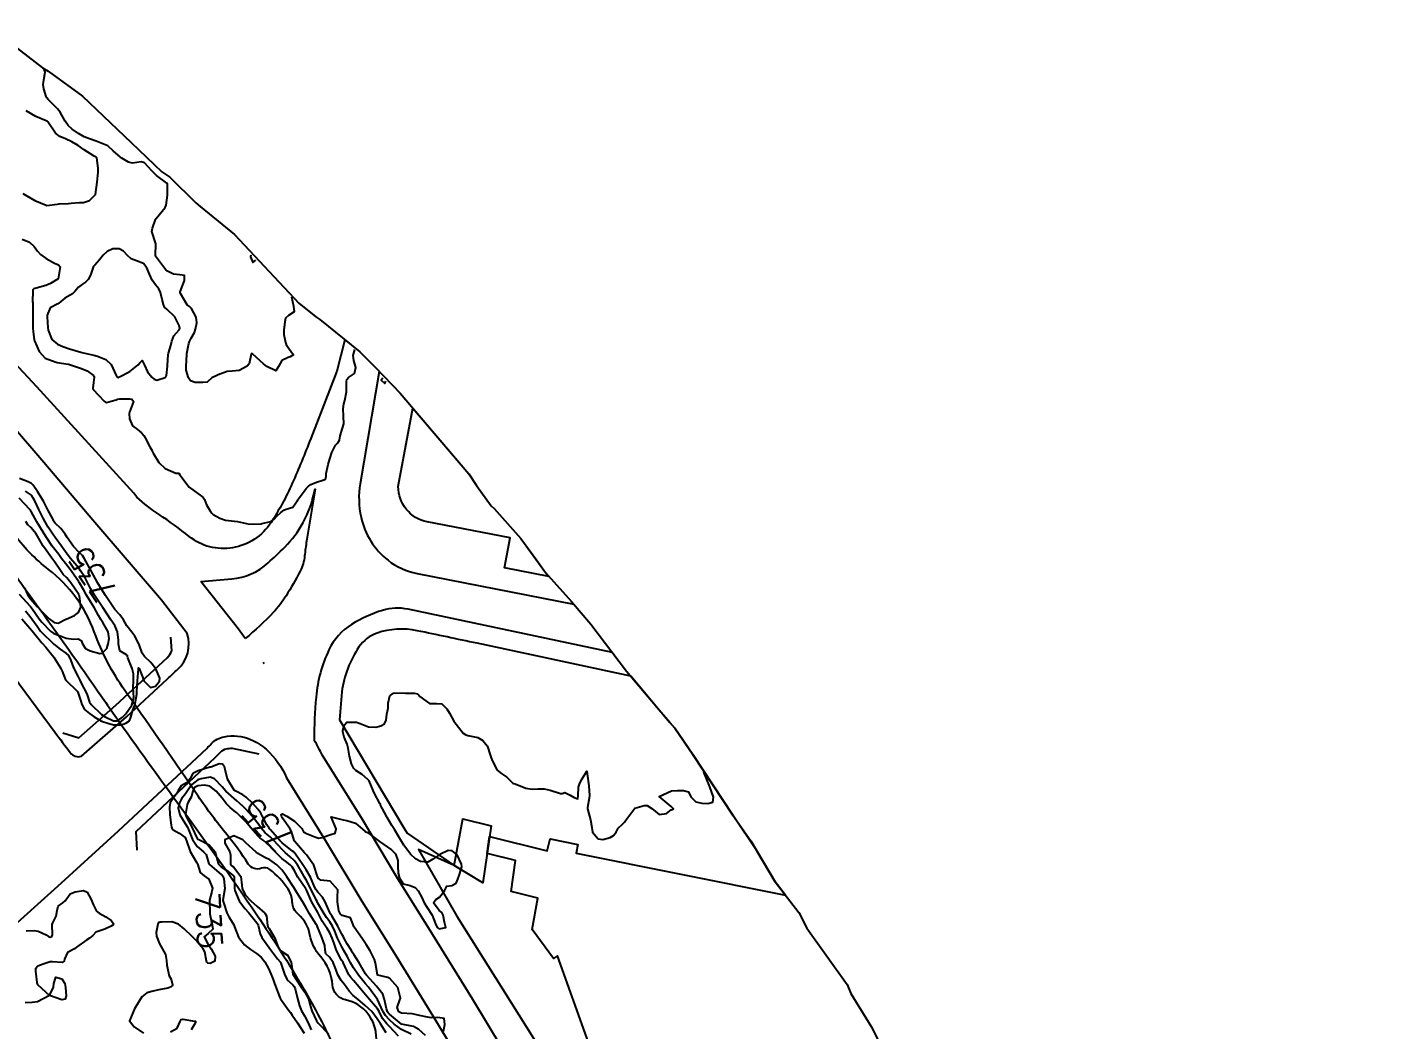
# Model space of a CAD drawing. Header units: metres. Extents: x 307586 to 320046, y 7427249 to 7434250.
# Drawn here: x 316871.3 to 317096.4, y 7432892.4 to 7433057.4 of the extents above; entities that cross this region are included whole.
import ezdxf
from ezdxf.enums import TextEntityAlignment as Align

# ---------------------------------------------------------------- set-up
doc = ezdxf.new("R2010")
doc.units = ezdxf.units.M
doc.header["$MEASUREMENT"] = 0
for name, color, linetype in [('Area', 45, 'Continuous'), ('Cotas', 45, 'Continuous'), ('Curvas de Nivel 1m', 11, 'Continuous'), ('Curvas de Nivel 5m', 15, 'Continuous'), ('Edificações', 30, 'Continuous'), ('Hidrografia', 140, 'Continuous'), ('Pontes_Viadutos_Tubos', 190, 'Continuous'), ('Vias Primárias', 230, 'Continuous')]:
    doc.layers.add(name, color=color, linetype=linetype)
doc.styles.add('Style-STANDARD', font='STANDARD.shx')

msp = doc.modelspace()

# ---------------------------------------------------------------- linework, layer by layer
at = {"layer": 'Area'}
msp.add_polyline3d([(316868.94, 7433054.52, 734.84), (316873.78, 7433050.76, 734.61), (316874.67, 7433050.24, 735.68), (316880.32, 7433046.12, 738.97), (316888.35, 7433038.47, 736.64), (316893.4, 7433033.67, 741.01), (316894.74, 7433032.75, 742.86), (316899.01, 7433028.56, 741.24), (316899.71, 7433027.94, 735.15), (316905.39, 7433023.33, 749.6), (316915.98, 7433012.01, 744.56), (316918.79, 7433009.77, 740.24), (316919.45, 7433009.31, 748.69), (316926, 7433004.01, 734.97), (316928.6, 7433001.41, 735.17), (316932.66, 7432997.19, 742.65), (316943.97, 7432983.92, 737.06), (316945.23, 7432982.02, 739.79), (316947.63, 7432978.65, 739), (316948.12, 7432978.2, 738.96), (316952.56, 7432973.27, 736.79), (316955.1, 7432969.75, 735.48), (316956.62, 7432967.65, 735.13), (316957.99, 7432966.12, 735.15), (316960.89, 7432962.92, 735.34), (316964.08, 7432959.16, 735.32), (316969.94, 7432951.43, 735.62), (316977.06, 7432942.96, 740.46), (316977.88, 7432942.05, 739.17), (316980.88, 7432937.73, 739.61), (316987.47, 7432927.72, 739.48), (316990.39, 7432923.47, 740.81), (316991.48, 7432921.73, 740.66), (316994.44, 7432916.76, 736.7), (316998.3, 7432911.66, 736.54), (316999.64, 7432909.11, 736.49), (317006.26, 7432899.84, 736.65), (317006.87, 7432898.37, 736.61), (317010.26, 7432892.93, 736.69), (317011.41, 7432890.67, 736.88)], dxfattribs=at)
at = {"layer": 'Curvas de Nivel 1m', "flags": 128}
for points, elevation in [([(316870.51, 7433030.08), (316872.5, 7433028.92), (316874.38, 7433028.14), (316874.48, 7433028.12), (316876.17, 7433028.33), (316876.49, 7433028.37), (316878.02, 7433028.46), (316878.49, 7433028.49), (316879.84, 7433028.62), (316880.49, 7433028.63), (316881.5, 7433028.95), (316882.51, 7433029.94), (316882.77, 7433031.94), (316882.91, 7433033.58), (316882.92, 7433033.93), (316882.9, 7433034.27), (316882.7, 7433035.94), (316882.65, 7433036.01), (316882.58, 7433036.06), (316882.29, 7433036.24), (316880.6, 7433037.25), (316879.63, 7433037.97), (316878.61, 7433038.6), (316877.52, 7433039.09), (316876.62, 7433039.46), (316875.9, 7433040.02), (316874.65, 7433041.87), (316874.57, 7433041.95), (316874.36, 7433042.03), (316872.66, 7433042.75), (316871.05, 7433043.7)], 734), ([(316869.94, 7432964.08), (316871.69, 7432962.16), (316871.79, 7432962.05), (316872.09, 7432961.65), (316873.23, 7432960.03), (316873.66, 7432959.49), (316875.05, 7432958.02), (316875.64, 7432957.63), (316876.82, 7432957.18), (316877.63, 7432956.86), (316878.88, 7432956.72), (316879.63, 7432956.75), (316880.12, 7432956.45), (316880.35, 7432955.95), (316880.83, 7432955.16), (316881.61, 7432954.76), (316883.18, 7432954.34), (316883.61, 7432954.4), (316884.34, 7432955.17), (316884.58, 7432955.9), (316884.71, 7432956.82), (316884.57, 7432957.9), (316883.67, 7432959.46), (316883.36, 7432959.91), (316882.99, 7432960.61), (316882.28, 7432961.92), (316881.71, 7432962.81), (316881.01, 7432963.94), (316880.55, 7432964.77), (316879.85, 7432965.96), (316879.81, 7432966.02), (316879.74, 7432966.12), (316878.47, 7432967.97), (316877.78, 7432968.87), (316876.9, 7432969.99), (316876.43, 7432970.63), (316875.81, 7432971.44), (316875.37, 7432972.01), (316874.44, 7432973.42), (316874.04, 7432974.03), (316873.85, 7432974.34), (316872.83, 7432976.04), (316871.88, 7432977.73), (316871.76, 7432977.93), (316871.67, 7432978.05), (316869.91, 7432979.92)], 733), ([(316870.96, 7432961.34), (316871.68, 7432960.46), (316872, 7432960.05), (316872.87, 7432958.82), (316873.43, 7432958.03), (316873.64, 7432957.78), (316875.45, 7432956.01), (316875.62, 7432955.86), (316876.68, 7432955.06), (316877.61, 7432954.4), (316878.03, 7432953.98), (316878.4, 7432953.16), (316878.87, 7432951.97), (316879.56, 7432950.59), (316879.79, 7432950.19), (316879.91, 7432949.95), (316880.25, 7432949.24), (316880.95, 7432947.94), (316881.12, 7432947.54), (316881.51, 7432946.34), (316881.77, 7432945.93), (316883.49, 7432944.3), (316884.06, 7432943.9), (316885.47, 7432943.27), (316886.09, 7432943.26), (316886.95, 7432943.87), (316887.49, 7432944.39), (316888.48, 7432945.85), (316888.78, 7432947.11), (316888.75, 7432947.85), (316888.69, 7432948.69), (316888.72, 7432949.85), (316888.72, 7432951), (316888.52, 7432951.85), (316887.82, 7432953.64), (316887.76, 7432953.86), (316887.74, 7432953.99), (316887.61, 7432954.11), (316886.48, 7432954.75), (316886.3, 7432955.88), (316886.29, 7432956.54), (316886.11, 7432957.88), (316885.66, 7432958.92), (316885, 7432959.9), (316883.69, 7432961.89), (316883.68, 7432961.91), (316883.65, 7432961.96), (316882.33, 7432963.92), (316881.73, 7432964.93), (316881.4, 7432965.59), (316881.23, 7432965.94), (316880.73, 7432966.92), (316880.04, 7432967.96), (316879.77, 7432968.31), (316878.39, 7432969.97), (316877.8, 7432970.72), (316877.28, 7432971.46), (316876.89, 7432971.99), (316875.83, 7432973.43), (316875.44, 7432974.01), (316874.71, 7432975.16), (316874.19, 7432976.03), (316873.87, 7432976.6), (316873.14, 7432978.04), (316872.49, 7432979.46), (316872.19, 7432980.05), (316871.92, 7432980.41), (316870.94, 7432981.08)], 734), ([(316870.8, 7432965.13), (316871.27, 7432964.06), (316871.71, 7432963.4), (316872.93, 7432962.04), (316873.68, 7432961.19), (316874.88, 7432960.02), (316875.66, 7432959.45), (316876.33, 7432959.33), (316877.62, 7432959.98), (316877.67, 7432960.01), (316879.03, 7432960.62), (316879.68, 7432961.1), (316880.05, 7432961.95), (316879.83, 7432963.85), (316879.77, 7432963.96), (316879.76, 7432963.99), (316879.72, 7432964.04), (316878.43, 7432965.97), (316877.75, 7432966.79), (316877.14, 7432967.37), (316876.7, 7432968), (316875.78, 7432969.37), (316875.29, 7432970.02), (316874.11, 7432971.73), (316873.89, 7432972.03), (316873.81, 7432972.14), (316872.69, 7432974.04), (316871.85, 7432975.1), (316871.35, 7432975.55), (316871.01, 7432976.06)], 732), ([(316939.79, 7432892.15), (316940, 7432893.22), (316939.9, 7432894.23), (316938.89, 7432894.38), (316937.79, 7432894.35), (316936.9, 7432894.52), (316935.36, 7432894.81), (316934.9, 7432894.96), (316934.62, 7432895), (316932.9, 7432895.08), (316932.47, 7432895.31), (316932.17, 7432896.06), (316932.6, 7432897.31), (316932.7, 7432897.55), (316932.28, 7432899.32), (316930.97, 7432900.84), (316930.64, 7432901), (316928.97, 7432901.34), (316928.94, 7432901.36), (316928.91, 7432901.43), (316928.6, 7432903.36), (316928.41, 7432903.97), (316927.71, 7432905.37), (316927.04, 7432906.4), (316926.38, 7432907.39), (316925.07, 7432909.28), (316925.03, 7432909.35), (316925.02, 7432909.4), (316924.48, 7432910.8), (316923.09, 7432911.21), (316922.86, 7432911.43), (316922.57, 7432911.97), (316922.33, 7432913.44), (316922.36, 7432914.21), (316922.38, 7432915.44), (316921.16, 7432916.83), (316919.61, 7432917.03), (316919.17, 7432917.36), (316919.1, 7432917.48), (316919.04, 7432917.62), (316918.45, 7432919.49), (316917.21, 7432921.17), (316916.93, 7432921.5), (316915.24, 7432923.44), (316915.19, 7432923.52), (316914.78, 7432925.05), (316914.5, 7432925.54), (316913.29, 7432927.24), (316913.12, 7432927.55), (316913.04, 7432927.81), (316913.3, 7432927.91), (316913.99, 7432927.54), (316915.28, 7432926.71), (316916.45, 7432925.51), (316916.74, 7432924.99), (316917.25, 7432924.67), (316918.59, 7432924.15), (316919.25, 7432923.93), (316919.83, 7432924.05), (316921.25, 7432924.52), (316921.96, 7432924.74), (316922.1, 7432925.44), (316921.29, 7432927.45), (316923.29, 7432926.93), (316923.89, 7432926.82), (316925.28, 7432926.41), (316926.48, 7432925.39), (316926.92, 7432925.04), (316927.26, 7432924.86), (316929.24, 7432923.36), (316931.22, 7432922), (316931.92, 7432921.32), (316932.29, 7432920.23), (316932.3, 7432919.32), (316932.34, 7432918.16), (316932.54, 7432917.32), (316933.16, 7432916.43), (316934.3, 7432916.15), (316935.15, 7432915.82), (316935.65, 7432915.27), (316936.24, 7432914.16), (316936.62, 7432913.27), (316937.11, 7432912.53), (316937.93, 7432911.25), (316938.48, 7432909.84), (316938.75, 7432909.24), (316939.07, 7432908.99), (316940.2, 7432909.22), (316939.96, 7432910.1), (316939.72, 7432911.23), (316939.52, 7432911.66), (316939.1, 7432912.04), (316938.15, 7432913.25), (316938.53, 7432913.85), (316939.13, 7432914.2), (316939.97, 7432915.23), (316940.37, 7432916), (316941.16, 7432916.14), (316941.86, 7432916.5), (316942.17, 7432917.2), (316942.46, 7432917.92), (316942.8, 7432919.19), (316942.78, 7432919.62), (316942.04, 7432921.2), (316941.22, 7432921.83), (316940.55, 7432921.9), (316939.21, 7432921.24), (316938.02, 7432920.44), (316937.2, 7432919.99), (316936.02, 7432920.1), (316935.21, 7432920.51), (316934.36, 7432921.3), (316933.24, 7432922.79), (316932.91, 7432923.31), (316932.45, 7432924.12), (316931.71, 7432925.33), (316931.27, 7432926.02), (316930.51, 7432927.34), (316930.09, 7432928.13), (316929.45, 7432929.36), (316929.41, 7432929.45), (316929.32, 7432929.64), (316928.36, 7432931.37), (316927.67, 7432933.07), (316927.53, 7432933.38), (316927.36, 7432933.59), (316926.4, 7432934.42), (316925.38, 7432935.06), (316925.03, 7432935.41), (316924.64, 7432936.17), (316924.32, 7432937.42), (316924.11, 7432938.74), (316923.93, 7432939.42), (316923.44, 7432940.58), (316923.2, 7432941.43), (316923.21, 7432941.68), (316923.47, 7432942.58), (316923.87, 7432943.03), (316925.48, 7432943.01), (316926.05, 7432942.82), (316927.47, 7432942.24), (316928.66, 7432942.18), (316929.47, 7432942.41), (316930.07, 7432942.75), (316930.33, 7432943.35), (316930.49, 7432944.35), (316930.66, 7432945.34), (316930.71, 7432946.14), (316930.97, 7432947.34), (316931.54, 7432947.82), (316932.99, 7432947.86), (316933.54, 7432947.81), (316935.04, 7432947.8), (316935.54, 7432947.67), (316935.73, 7432947.48), (316935.88, 7432947.28), (316937.52, 7432946.1), (316938.67, 7432946.1), (316939.51, 7432946.03), (316940.37, 7432945.23), (316940.81, 7432944.53), (316941.48, 7432943.21), (316943.05, 7432941.19), (316943.45, 7432940.95), (316943.78, 7432940.85), (316945.45, 7432940.5), (316946.29, 7432940), (316946.98, 7432939.15), (316947.12, 7432938.84), (316947.42, 7432937.83), (316947.66, 7432937.14), (316947.81, 7432936.74), (316948.66, 7432935.13), (316949.38, 7432934.52), (316950.21, 7432933.95), (316951.1, 7432933.09), (316951.23, 7432932.96), (316951.36, 7432932.93), (316951.58, 7432932.87), (316953.35, 7432932.16), (316954.4, 7432932.01), (316955.35, 7432932.04), (316956.36, 7432932.04), (316957.35, 7432931.85), (316959.09, 7432931.26), (316959.35, 7432931.26), (316959.78, 7432931.43), (316960.66, 7432930.98), (316961.34, 7432930.6), (316961.91, 7432930.39), (316961.97, 7432930.96), (316962.02, 7432932.3), (316962.23, 7432932.96), (316962.62, 7432933.71), (316963.38, 7432934.95), (316963.69, 7432932.95), (316963.74, 7432932.57), (316963.82, 7432930.95), (316963.78, 7432930.5), (316963.53, 7432928.95), (316963.53, 7432928.73), (316964, 7432926.94), (316964.19, 7432926.03), (316964.35, 7432924.94), (316965.25, 7432923.82), (316966.04, 7432923.71), (316967.25, 7432924.06), (316967.81, 7432924.34), (316968.22, 7432924.89), (316968.59, 7432925.57), (316969.28, 7432926.25), (316969.6, 7432926.57), (316969.83, 7432926.87), (316971.31, 7432928.85), (316972.84, 7432929.32), (316973.32, 7432929.3), (316974.1, 7432928.82), (316975.3, 7432927.81), (316976.52, 7432928), (316977.31, 7432928.58), (316977.44, 7432928.65), (316977.68, 7432928.78), (316977.32, 7432929.12), (316975.34, 7432930.81), (316977.35, 7432931.7), (316978.33, 7432931.8), (316979.35, 7432931.76), (316980.13, 7432931.53), (316980.53, 7432930.74), (316981.33, 7432929.91), (316982.34, 7432929.7), (316983.33, 7432929.61), (316984.16, 7432929.87), (316984.26, 7432930.7), (316983.68, 7432932.39), (316982.66, 7432934.81)], 736), ([(316934.47, 7432891.67), (316932.87, 7432892.41), (316931.67, 7432893.32), (316930.89, 7432894), (316930.25, 7432894.7), (316929.88, 7432895.35), (316928.95, 7432897.34), (316928.94, 7432897.36), (316927.42, 7432899.38), (316926.96, 7432899.93), (316925.78, 7432901.39), (316924.99, 7432902.56), (316924.5, 7432903.41), (316923.97, 7432904.37), (316923.37, 7432905.42), (316923.03, 7432906.03), (316922.36, 7432907.44), (316921.89, 7432908.62), (316921.53, 7432909.45), (316921.08, 7432910.13), (316920.51, 7432910.88), (316920.15, 7432911.46), (316919.12, 7432913.23), (316918.98, 7432913.48), (316918.83, 7432913.78), (316917.98, 7432915.49), (316917.17, 7432917.05), (316916.91, 7432917.5), (316916.6, 7432918.09), (316915.78, 7432919.51), (316915.2, 7432920.25), (316914.54, 7432920.86), (316913.75, 7432921.54), (316913.22, 7432922.06), (316911.86, 7432923.56), (316911.25, 7432924.14), (316910.45, 7432924.78), (316909.75, 7432925.59), (316909.27, 7432926.28), (316908.25, 7432927.61), (316907.3, 7432928.65), (316906.8, 7432929.12), (316906.28, 7432929.64), (316905.77, 7432930.1), (316905.32, 7432930.44), (316903.97, 7432931.66), (316903.34, 7432932.36), (316902.1, 7432933.68), (316901.37, 7432933.98), (316899.9, 7432933.71), (316899.49, 7432933.59), (316899.36, 7432933.53), (316898.34, 7432932.74), (316897.64, 7432931.74), (316897.54, 7432931.53), (316897.33, 7432931.2), (316896.67, 7432930.4), (316896.3, 7432929.75), (316896.12, 7432928.94), (316896.36, 7432927.75), (316897.27, 7432926.34), (316897.64, 7432925.74), (316897.93, 7432925.06), (316898.45, 7432923.73), (316899.23, 7432922.58), (316900.3, 7432921.7), (316900.72, 7432921.21), (316901.17, 7432919.69), (316901.32, 7432919.56), (316903.18, 7432917.93), (316903.32, 7432917.81), (316903.45, 7432917.67), (316903.6, 7432917.23), (316903.77, 7432915.66), (316903.49, 7432914.03), (316903.45, 7432913.67), (316903.62, 7432913.16), (316904.14, 7432911.65), (316904.42, 7432910.98), (316905.08, 7432909.92), (316905.26, 7432909.64), (316905.38, 7432909.33), (316906.06, 7432907.63), (316907.03, 7432906.37), (316908.01, 7432905.61), (316909.02, 7432904.95), (316909.76, 7432904.34), (316910.4, 7432903.58), (316910.99, 7432902.48), (316911.36, 7432901.57), (316911.63, 7432900.9), (316912.14, 7432899.56), (316912.83, 7432897.66), (316912.88, 7432897.55), (316912.93, 7432897.46), (316914.32, 7432895.53), (316914.58, 7432895.2), (316914.9, 7432894.8), (316915.77, 7432893.51), (316916.86, 7432891.79)], 734), ([(316932.38, 7432891.31), (316930.88, 7432892.91), (316930.48, 7432893.34), (316929.78, 7432894.23), (316929.18, 7432895.36), (316928.91, 7432895.84), (316927.6, 7432897.37), (316926.94, 7432898.15), (316925.91, 7432899.39), (316924.96, 7432900.46), (316924.52, 7432900.96), (316924.23, 7432901.41), (316923.55, 7432902.87), (316923.25, 7432903.43), (316923.16, 7432903.59), (316923.01, 7432903.86), (316922.2, 7432905.44), (316921.75, 7432906.74), (316921.49, 7432907.45), (316921.06, 7432908.33), (316920.64, 7432909.03), (316920.35, 7432909.46), (316919.84, 7432910.23), (316919.19, 7432911.48), (316919.1, 7432911.67), (316918.06, 7432913.49), (316917.22, 7432915.43), (316917.18, 7432915.5), (316917.14, 7432915.57), (316915.82, 7432917.51), (316915.18, 7432918.64), (316914.86, 7432919.19), (316914.53, 7432919.53), (316913.78, 7432920.12), (316913.2, 7432920.6), (316912.19, 7432921.56), (316911.23, 7432922.58), (316910.09, 7432923.59), (316909.6, 7432923.95), (316909.25, 7432924.26), (316908.06, 7432925.61), (316907.28, 7432926.56), (316906.26, 7432927.63), (316905.74, 7432928.08), (316905.3, 7432928.43), (316904.65, 7432929), (316904.03, 7432929.66), (316903.32, 7432930.49), (316902.34, 7432931.68), (316901.34, 7432932.49), (316900.42, 7432932.63), (316899.35, 7432932.53), (316898.81, 7432932.25), (316898.54, 7432931.73), (316898.29, 7432930.76), (316897.71, 7432929.74), (316897.58, 7432929.47), (316897.29, 7432927.83), (316897.28, 7432927.75), (316897.29, 7432927.72), (316898.33, 7432925.73), (316899.24, 7432923.86), (316899.3, 7432923.78), (316899.51, 7432923.72), (316901.23, 7432922.83), (316902.19, 7432921.68), (316902.54, 7432920.34), (316902.76, 7432919.67), (316903.19, 7432919.22), (316904.1, 7432918.58), (316905.17, 7432917.78), (316905.28, 7432917.64), (316905.31, 7432917.5), (316905.4, 7432915.64), (316905.45, 7432915.33), (316906.12, 7432913.63), (316907.1, 7432912.33), (316907.75, 7432911.61), (316909.08, 7432909.97), (316909.23, 7432909.76), (316909.29, 7432909.6), (316909.62, 7432908.15), (316909.89, 7432907.59), (316911.03, 7432905.97), (316911.33, 7432905.57), (316912.48, 7432904.08), (316912.89, 7432903.55), (316913, 7432903.35), (316913.63, 7432901.54), (316914.04, 7432900.61), (316914.96, 7432899.77), (316915.18, 7432899.52), (316915.35, 7432899.12), (316915.75, 7432897.51), (316916.08, 7432896.34), (316916.42, 7432895.5), (316916.89, 7432894.65), (316917.51, 7432893.49), (316917.98, 7432892.37)], 733), ([(316930.33, 7432891.87), (316929.41, 7432893.35), (316929.21, 7432893.67), (316928.89, 7432894.18), (316927.97, 7432895.37), (316926.92, 7432896.38), (316925.71, 7432897.39), (316924.94, 7432898.04), (316924.25, 7432898.72), (316923.78, 7432899.42), (316923.43, 7432899.9), (316922.96, 7432900.5), (316922.38, 7432901.44), (316922.06, 7432902.37), (316921.65, 7432903.44), (316921.01, 7432904.35), (316920.44, 7432904.88), (316920.32, 7432905.46), (316920.25, 7432906.24), (316919.84, 7432907.47), (316919.6, 7432908.01), (316919.07, 7432909.32), (316919.01, 7432909.48), (316918.88, 7432909.68), (316917.72, 7432911.49), (316917.11, 7432912.55), (316916.55, 7432913.51), (316915.65, 7432915), (316915.32, 7432915.52), (316915.15, 7432915.79), (316914.02, 7432917.54), (316913.68, 7432918.04), (316913.18, 7432918.7), (316912.35, 7432919.56), (316911.2, 7432920.33), (316910.35, 7432920.73), (316909.21, 7432921.39), (316908.96, 7432921.6), (316907.24, 7432923.17), (316906.73, 7432923.63), (316905.25, 7432924.32), (316903.79, 7432923.66), (316903.78, 7432923.12), (316904.62, 7432921.65), (316904.71, 7432921.15), (316904.71, 7432919.65), (316904.93, 7432919.39), (316905.19, 7432919.19), (316906.42, 7432917.63), (316906.58, 7432916.2), (316906.63, 7432915.63), (316907.13, 7432914.61), (316908.08, 7432913.61), (316909.11, 7432912.69), (316910.36, 7432911.58), (316910.63, 7432911.12), (316910.84, 7432909.57), (316910.88, 7432909.38), (316911.07, 7432909.04), (316911.94, 7432907.56), (316912.58, 7432906), (316912.82, 7432905.55), (316913.02, 7432905.36), (316914.13, 7432904.65), (316914.7, 7432903.52), (316914.96, 7432901.54), (316914.96, 7432901.52), (316916.33, 7432899.51), (316916.94, 7432898.54), (316917.56, 7432897.49), (316917.81, 7432896.6), (316918.14, 7432895.49), (316918.89, 7432893.84), (316919.03, 7432893.62), (316919.16, 7432893.48), (316920.86, 7432891.69)], 732), ([(316871.05, 7432908.65), (316872.37, 7432908.72), (316873.05, 7432908.63), (316874.35, 7432908.01), (316874.74, 7432907.71), (316875.04, 7432907.62), (316875.3, 7432907.74), (316875.38, 7432908), (316875.35, 7432909.71), (316875.46, 7432910), (316876.01, 7432911.06), (316876.15, 7432911.99), (316876.35, 7432912.74), (316877.11, 7432913.26), (316877.49, 7432913.6), (316877.75, 7432913.97), (316878.34, 7432914.76), (316879.13, 7432915.11), (316880.5, 7432915.3), (316881.13, 7432915.02), (316881.74, 7432913.92), (316882.13, 7432912.89), (316882.67, 7432911.91), (316883.09, 7432911.57), (316884.18, 7432910.99), (316885.08, 7432910.36), (316885.45, 7432909.88), (316885.36, 7432909.59), (316885.07, 7432909.43), (316884.01, 7432908.94), (316883.05, 7432908.62), (316882.54, 7432908.43), (316882.05, 7432907.92), (316881.49, 7432907.47), (316881.04, 7432907.19), (316879.37, 7432905.95), (316879.02, 7432905.71), (316877.88, 7432905.11), (316877.38, 7432903.98), (316877.3, 7432903.67), (316877, 7432903.47), (316875.41, 7432903.58), (316875, 7432903.56), (316873.86, 7432903.15), (316872.98, 7432902.82), (316872.58, 7432902.43), (316872.62, 7432902.03), (316872.81, 7432900.18), (316872.84, 7432900.03), (316872.95, 7432899.85), (316874.92, 7432898), (316875.56, 7432899.38), (316875.65, 7432899.99), (316875.94, 7432901.01), (316876.96, 7432900.76), (316877.45, 7432899.98), (316877.57, 7432899.35), (316877.63, 7432897.97), (316877.47, 7432897.42), (316876.92, 7432897.32), (316874.92, 7432898), (316872.91, 7432896.99), (316872.07, 7432896.88), (316870.91, 7432896.79)], 736)]:
    msp.add_lwpolyline(points, dxfattribs=dict(at, elevation=elevation))
at = {"layer": 'Curvas de Nivel 1m', "elevation": 734, "flags": 128}
msp.add_lwpolyline([(316892.9, 7433014.38), (316892.34, 7433015.06), (316891.83, 7433015.83), (316891.38, 7433016.81), (316890.94, 7433017.83), (316890.37, 7433018.57), (316889.22, 7433019.02), (316888.38, 7433019.33), (316887.73, 7433019.87), (316887.11, 7433020.59), (316886.4, 7433020.98), (316885.34, 7433020.96), (316884.4, 7433020.54), (316883.76, 7433019.92), (316883.17, 7433019.14), (316882.37, 7433018.31), (316882.19, 7433018.12), (316882.12, 7433017.94), (316881.64, 7433016.65), (316881.29, 7433015.95), (316880.84, 7433015.46), (316880.33, 7433015.13), (316879.66, 7433014.64), (316879.08, 7433013.97), (316878.72, 7433013.57), (316878.31, 7433013.36), (316877.45, 7433012.85), (316876.44, 7433012.01), (316876.29, 7433011.93), (316875.03, 7433011.28), (316874.54, 7433010.03), (316874.53, 7433009.77), (316874.62, 7433008.03), (316874.68, 7433007.58), (316875.32, 7433006.02), (316876.22, 7433005.27), (316877.1, 7433004.89), (316878.21, 7433004.52), (316880.08, 7433003.96), (316880.2, 7433003.93), (316880.24, 7433003.92), (316882.2, 7433003.46), (316882.82, 7433003.3), (316884.19, 7433002.73), (316885.04, 7433001.9), (316885.91, 7433000.13), (316886.01, 7432999.89), (316886.15, 7432999.77), (316886.25, 7432999.79), (316886.45, 7432999.89), (316888.16, 7433000.78), (316889.53, 7433001.85), (316889.8, 7433002.22), (316890.18, 7433002.57), (316890.57, 7433001.83), (316891.05, 7433000.72), (316891.79, 7432999.82), (316892.15, 7432999.53), (316892.59, 7432999.36), (316893.97, 7432999.79), (316894.07, 7432999.88), (316894.16, 7433000.14), (316894.33, 7433001.63), (316894.34, 7433001.79), (316894.45, 7433003.54), (316894.5, 7433003.79), (316894.92, 7433005.07), (316895.08, 7433005.78), (316895.38, 7433006.63), (316896.24, 7433007.65), (316896.33, 7433007.77), (316896.35, 7433007.87), (316896.25, 7433008.35), (316895.55, 7433009.78), (316894.29, 7433011), (316893.85, 7433011.36), (316893.66, 7433011.8), (316893.49, 7433012.62), (316893.18, 7433013.81)], close=True, dxfattribs=at)
at = {"layer": 'Curvas de Nivel 5m', "elevation": 735, "flags": 128}
for points in [[(316914.78, 7433013.07), (316915.12, 7433011.54), (316915.21, 7433010.61), (316914.28, 7433010.01), (316913.79, 7433009.56), (316913.67, 7433008.96), (316913.52, 7433007.56), (316913.52, 7433006.84), (316913.78, 7433005.56), (316913.88, 7433005.22), (316914.21, 7433004.75), (316915.1, 7433003.54), (316914.56, 7433003.18), (316914.2, 7433003.09), (316913.2, 7433002.56), (316912.65, 7433001.57), (316912.17, 7433000.91), (316910.72, 7433001.59), (316910.18, 7433002.05), (316908.42, 7433003.62), (316908.2, 7433003.73), (316908.1, 7433003.62), (316907.77, 7433002.04), (316907.49, 7433001.63), (316906.17, 7433000.96), (316904.98, 7433000.85), (316904.16, 7433000.78), (316902.67, 7433000.2), (316902.16, 7432999.96), (316901.97, 7432999.89), (316901.65, 7432999.71), (316900.85, 7432999), (316900.14, 7432998.96), (316898.91, 7432998.97), (316898.15, 7432999.22), (316897.81, 7432999.75), (316897.44, 7433001.02), (316897.43, 7433001.75), (316897.45, 7433002.48), (316897.51, 7433003.75), (316897.87, 7433005.4), (316897.99, 7433005.74), (316898.23, 7433006.24), (316898.77, 7433007.2), (316898.96, 7433007.73), (316899.19, 7433008.8), (316899.06, 7433009.73), (316898.29, 7433011.16), (316897.99, 7433011.45), (316897.61, 7433011.75), (316896.46, 7433013.63), (316896.42, 7433013.77), (316896.43, 7433013.88), (316897.13, 7433015.76), (316897.16, 7433016.57), (316896.35, 7433016.69), (316895.32, 7433016.82), (316894.36, 7433017.27), (316894.08, 7433017.52), (316893.87, 7433017.8), (316892.39, 7433019.79), (316892.37, 7433019.82), (316892.35, 7433019.86), (316892.41, 7433021.82), (316891.79, 7433023.83), (316891.89, 7433024.38), (316892.37, 7433025.82), (316892.4, 7433025.88), (316892.46, 7433025.96), (316893.97, 7433027.8), (316894.13, 7433028.15), (316894.34, 7433029.79), (316894.35, 7433031.61), (316894.24, 7433031.79), (316892.55, 7433033.07), (316891.77, 7433033.83), (316890.58, 7433035.14), (316890.03, 7433035.3), (316888.58, 7433035.1), (316887.94, 7433035.23), (316886.83, 7433035.89), (316886.68, 7433035.98), (316886.58, 7433036.05), (316885.39, 7433037.1), (316884.6, 7433037.83), (316884.56, 7433037.87), (316884.49, 7433037.91), (316882.61, 7433038.71), (316881.5, 7433039.07), (316880.62, 7433039.41), (316879.68, 7433039.97), (316878.64, 7433040.69), (316877.96, 7433041.3), (316877.51, 7433042), (316876.67, 7433043.46), (316876.24, 7433044.01), (316874.7, 7433045.57), (316874.49, 7433045.82), (316874.37, 7433046.04), (316874, 7433047.33), (316873.87, 7433048.04), (316873.95, 7433048.83), (316874.17, 7433050.04), (316874.09, 7433050.37), (316873.92, 7433050.6)], [(316870.42, 7433022.59), (316871.61, 7433022.07), (316872.41, 7433021.34), (316872.95, 7433020.6), (316873.45, 7433020.04), (316874.38, 7433019.36), (316875.74, 7433018.64), (316876.37, 7433018.33), (316876.65, 7433018.01), (316876.34, 7433016.01), (316875.08, 7433015.27), (316874.33, 7433014.93), (316872.74, 7433014.47), (316872.33, 7433014.37), (316872.18, 7433014.2), (316872.16, 7433014.06), (316872.12, 7433012.24), (316872.16, 7433012.06), (316872.18, 7433011.95), (316872.18, 7433010.05), (316872.17, 7433008.12), (316872.17, 7433008.05), (316872.17, 7433007.98), (316872.24, 7433007.31), (316872.38, 7433006.05), (316872.42, 7433005.85), (316873.19, 7433004.04), (316874.19, 7433002.98), (316875.86, 7433002.34), (316876.18, 7433002.28), (316878, 7433001.98), (316878.15, 7433001.96), (316878.17, 7433001.96), (316878.21, 7433001.94), (316880.17, 7433001.26), (316881.09, 7433000.88), (316882.15, 7433000.09), (316882.25, 7432999.93), (316882.26, 7432999.82), (316882.14, 7432998.96), (316882.02, 7432998.04), (316882.05, 7432997.93), (316882.08, 7432997.88), (316882.12, 7432997.83), (316883.94, 7432995.91), (316884.1, 7432995.77), (316884.32, 7432995.68), (316885.08, 7432995.9), (316885.87, 7432996.13), (316886.11, 7432996.2), (316886.49, 7432996.27), (316888.11, 7432996.29), (316888.47, 7432996.22), (316888.73, 7432995.85), (316888.09, 7432994.1), (316888.04, 7432993.86), (316888.07, 7432992.97), (316888.57, 7432991.85), (316889.4, 7432991.2), (316890.04, 7432990.7), (316890.44, 7432990.23), (316890.68, 7432989.83), (316891.45, 7432988.38), (316891.76, 7432987.81), (316891.84, 7432987.65), (316892, 7432987.34), (316892.94, 7432985.8), (316893.97, 7432984.82), (316895.7, 7432984.04), (316895.97, 7432984.01), (316896.21, 7432984.01), (316896.38, 7432983.76), (316897.93, 7432981.74), (316899.92, 7432980.24), (316900.22, 7432980.02), (316900.43, 7432979.71), (316900.78, 7432978.83), (316901.41, 7432977.7), (316901.62, 7432977.43), (316901.88, 7432977.23), (316902.94, 7432976.61), (316903.87, 7432976.29), (316905.37, 7432976.15), (316905.87, 7432976.08), (316907.86, 7432975.62), (316909.75, 7432975.71), (316909.86, 7432975.72), (316911.38, 7432976.07), (316911.88, 7432976.39), (316912.43, 7432977.02), (316913, 7432977.56), (316913.5, 7432977.96), (316913.9, 7432978.13), (316915, 7432978.44), (316915.78, 7432979.53), (316915.82, 7432979.63), (316915.92, 7432979.79), (316917.2, 7432981.51), (316917.56, 7432981.88), (316917.94, 7432982.14), (316918.87, 7432982.57), (316919.95, 7432982.87), (316920.39, 7432983.04), (316920.47, 7432983.47), (316920.5, 7432984), (316920.8, 7432985.47), (316921.06, 7432986.4), (316921.41, 7432987.46), (316922.02, 7432988.63), (316922.42, 7432989.05), (316922.65, 7432989.44), (316922.77, 7432990.18), (316923.19, 7432991.44), (316923.36, 7432992.15), (316923.35, 7432993.44), (316923.29, 7432994.64), (316923.38, 7432995.44), (316923.54, 7432996.01), (316923.83, 7432997.43), (316923.85, 7432999.14), (316923.9, 7432999.43), (316924.16, 7432999.76), (316925.12, 7433000.47), (316925.34, 7433001.42), (316925.05, 7433002.56), (316924.93, 7433003.42), (316925.21, 7433004.42)], [(316908.07, 7433019.94), (316908.02, 7433019.63), (316908.38, 7433018.7), (316908.88, 7433019.12)], [(316929.82, 7432999.7), (316929.53, 7432999.37), (316930.15, 7432998.79), (316930.3, 7432999.2)], [(316870.34, 7432960.07), (316871.65, 7432958.52), (316872.03, 7432958.05), (316873.62, 7432956.1), (316873.69, 7432956.03), (316874.28, 7432955.36), (316875.41, 7432954.01), (316875.6, 7432953.75), (316876.71, 7432951.99), (316876.99, 7432951.41), (316877.55, 7432949.98), (316879.52, 7432948.05), (316879.58, 7432947.96), (316880.06, 7432946.5), (316880.22, 7432945.95), (316880.65, 7432945.1), (316881.49, 7432944.46), (316882.29, 7432943.92), (316883.47, 7432943.2), (316884.52, 7432942.84), (316885.46, 7432942.6), (316886.75, 7432942.58), (316887.47, 7432942.86), (316888.06, 7432943.26), (316888.29, 7432943.85), (316888.66, 7432945.02), (316888.97, 7432945.85), (316889.31, 7432947.63), (316889.3, 7432947.84), (316889.3, 7432948.07), (316889.41, 7432949.84), (316889.55, 7432951.82), (316889.55, 7432951.84), (316889.55, 7432951.87), (316889.57, 7432951.96), (316889.7, 7432951.84), (316890.22, 7432950.49), (316890.46, 7432949.83), (316891.54, 7432948.72), (316892.38, 7432948.96), (316893.04, 7432949.8), (316893.1, 7432950.25), (316892.44, 7432951.8), (316891.59, 7432952.87), (316890.58, 7432953.83), (316890.17, 7432954.4), (316889.66, 7432955.84), (316889.65, 7432955.87), (316889.62, 7432955.92), (316888.97, 7432957.18), (316888.49, 7432957.85), (316887.66, 7432958.88), (316887.07, 7432959.87), (316886.52, 7432960.71), (316885.69, 7432961.58), (316885.44, 7432961.89), (316884.88, 7432962.72), (316884.13, 7432963.91), (316883.73, 7432964.51), (316882.87, 7432965.92), (316881.76, 7432967.93), (316880.7, 7432969.95), (316880.33, 7432970.49), (316879.8, 7432970.99), (316878.88, 7432971.97), (316877.84, 7432973.46), (316877.51, 7432973.99), (316876.78, 7432974.93), (316875.86, 7432975.8), (316875.7, 7432976.01), (316875.49, 7432976.39), (316874.64, 7432978.02), (316873.9, 7432979.42), (316873.55, 7432980.03), (316872.93, 7432981.03), (316872.23, 7432982.05), (316871.94, 7432982.32), (316871.37, 7432982.63), (316869.95, 7432983.17)], [(316936.86, 7432891.42), (316935.73, 7432892.42), (316934.88, 7432892.89), (316932.9, 7432893.3), (316930.9, 7432894.94), (316930.71, 7432895.14), (316930.6, 7432895.33), (316930.41, 7432895.84), (316930.09, 7432897.34), (316929.81, 7432898.22), (316928.95, 7432899.35), (316928.94, 7432899.36), (316928.76, 7432899.56), (316927.13, 7432901.38), (316926.98, 7432901.61), (316925.93, 7432903.39), (316925.02, 7432904.77), (316924.78, 7432905.16), (316924.63, 7432905.41), (316923.91, 7432906.54), (316923.45, 7432907.42), (316923.31, 7432907.68), (316923.06, 7432908.14), (316922.4, 7432909.44), (316921.42, 7432911.12), (316921.21, 7432911.45), (316921.1, 7432911.66), (316920.29, 7432913.46), (316919.89, 7432914.23), (316919.14, 7432914.97), (316918.76, 7432915.48), (316918.45, 7432916.19), (316917.88, 7432917.49), (316917.18, 7432918.69), (316916.65, 7432919.51), (316915.45, 7432921.28), (316915.28, 7432921.52), (316915.21, 7432921.6), (316914.95, 7432921.79), (316913.24, 7432923.14), (316912.83, 7432923.55), (316911.26, 7432925.37), (316911.16, 7432925.47), (316911.08, 7432925.57), (316910.72, 7432926.13), (316909.95, 7432927.59), (316909.73, 7432928.03), (316909.3, 7432928.62), (316908.4, 7432929.61), (316907.32, 7432930.67), (316906.77, 7432931.07), (316905.58, 7432931.65), (316905.34, 7432931.84), (316904.21, 7432933.66), (316903.84, 7432935.21), (316903.75, 7432935.67), (316903.39, 7432936.09), (316902.87, 7432936.19), (316901.65, 7432935.69), (316901.47, 7432935.61), (316901.38, 7432935.62), (316901.31, 7432935.62), (316899.38, 7432935.01), (316898.5, 7432934.6), (316898.05, 7432933.73), (316897.77, 7432933.32), (316897.35, 7432932.99), (316896.57, 7432932.53), (316896.1, 7432931.75), (316895.83, 7432931.25), (316895.32, 7432930.58), (316894.8, 7432929.77), (316894.65, 7432929.11), (316894.72, 7432927.77), (316894.96, 7432926.07), (316895, 7432925.76), (316895.05, 7432925.55), (316895.26, 7432925.31), (316896.27, 7432924.74), (316897.25, 7432924.01), (316897.39, 7432923.74), (316897.49, 7432923.49), (316898.08, 7432921.73), (316899.19, 7432919.85), (316899.25, 7432919.77), (316899.26, 7432919.72), (316899.75, 7432918.28), (316900.4, 7432917.7), (316901.16, 7432917.16), (316901.77, 7432915.68), (316901.67, 7432915.15), (316901.28, 7432913.69), (316901.27, 7432913.54), (316901.31, 7432911.69), (316901.33, 7432911.45), (316901.68, 7432909.68), (316901.79, 7432908.96), (316901.06, 7432908.24), (316900.39, 7432907.7), (316901.03, 7432906.39), (316901.55, 7432905.68), (316902.19, 7432904.5), (316902.14, 7432903.68), (316901.38, 7432903.3), (316901, 7432903.34), (316900.83, 7432903.52), (316900.78, 7432903.69), (316900.51, 7432905.19), (316900.24, 7432905.7), (316899.04, 7432907.05), (316898.42, 7432907.73), (316897.07, 7432909.02), (316896.17, 7432909.75), (316895.08, 7432910.17), (316893.4, 7432910.11), (316893.08, 7432910.07), (316892.85, 7432910.01), (316892.74, 7432909.79), (316892.45, 7432908.4), (316892.54, 7432907.8), (316893.03, 7432906.53), (316893.46, 7432905.78), (316894.01, 7432904.77), (316894.17, 7432903.77), (316894.24, 7432903.02), (316894.51, 7432901.77), (316894.57, 7432901.37), (316894.96, 7432900.72), (316895.19, 7432899.76), (316895.12, 7432899.59), (316894.95, 7432899.47), (316894.42, 7432899.24), (316892.94, 7432898.94), (316892.01, 7432898.73), (316890.94, 7432898.47), (316890.14, 7432897.82), (316889.69, 7432897.06), (316888.9, 7432895.84), (316888.1, 7432893.85), (316888.87, 7432892.85), (316890.37, 7432891.82)], [(316894.86, 7432892.04), (316895.96, 7432892.66), (316896.43, 7432893.74), (316896.57, 7432894.06), (316896.89, 7432894.14), (316898.79, 7432893.81), (316898.88, 7432893.81), (316898.95, 7432893.79), (316898.97, 7432893.72), (316898.96, 7432893.64), (316898.88, 7432893.45), (316898.22, 7432892.37)]]:
    msp.add_lwpolyline(points, dxfattribs=at)
at = {"layer": 'Edificações', "elevation": 735.14}
msp.add_lwpolyline([(316957.17, 7432967.03), (316949.82, 7432968.46), (316950.77, 7432973.36), (316937.13, 7432976.01, -0.362789), (316932.36, 7432981.86), (316934.77, 7432994.71), (316943.97, 7432983.92), (316945.23, 7432982.02), (316947.63, 7432978.65), (316948.12, 7432978.2), (316952.56, 7432973.27), (316956.62, 7432967.65)], format="xyb", close=True, dxfattribs=at)
at = {"layer": 'Edificações', "elevation": 736.63}
msp.add_lwpolyline([(316963.69, 7432890.28), (316958.59, 7432904.56), (316957.94, 7432904.1), (316954.4, 7432908.88), (316955.35, 7432914.07), (316950.96, 7432915.16), (316951.64, 7432920.24), (316946.98, 7432921.39), (316947.39, 7432924.21), (316956.89, 7432921.82), (316957.37, 7432923.82), (316961.9, 7432922.88), (316961.64, 7432921.43), (316996.13, 7432914.53), (316994.44, 7432916.76), (316991.48, 7432921.73), (316987.47, 7432927.72), (316980.88, 7432937.73), (316977.88, 7432942.05), (316977.06, 7432942.96), (316975.65, 7432944.64), (316970.63, 7432950.61), (316945.33, 7432956.01, 0.001229), (316935.47, 7432958.09, 0.133551), (316928.86, 7432957.69, 0.164472), (316925.88, 7432955.42, 0.113781), (316923.04, 7432948.01), (316922.68, 7432943.42), (316933.26, 7432925.61), (316933.84, 7432924.75), (316941.56, 7432919.43), (316942.98, 7432927.1), (316947.65, 7432925.95), (316946.27, 7432916.59), (316941.56, 7432919.43), (316935.66, 7432922.05), (316942.01, 7432911.08), (316975.07, 7432858.49)], format="xyb", dxfattribs=at)
at = {"layer": 'Hidrografia'}
msp.add_lwpolyline([(316864.36, 7432974.23, 0.004521), (316871.75, 7432963.81, -0.004828), (316882.82, 7432948.2, 0.001136), (316885, 7432945.07, 0.005637), (316896.05, 7432929.69, -0.009235), (316909.06, 7432911.3, -0.0168), (316916.69, 7432899.23, -0.025231), (316921.9, 7432889.2, 0.076221)], format="xyb", dxfattribs=at)
at = {"layer": 'Hidrografia', "elevation": 735.42}
msp.add_lwpolyline([(316928.75, 7432890.87, 0.359127), (316923.65, 7432897.3, -0.333721), (316921.52, 7432899.76, 0.166831), (316919.52, 7432904.46, -0.142987), (316917.8, 7432908.02, 0.178786), (316915.9, 7432911.35, -0.212477), (316914.88, 7432913.46, 0.137777), (316914.23, 7432915.5, 0.083849), (316911.17, 7432918.79, 0.264454), (316909.83, 7432918.97, -0.358691), (316907.65, 7432919.67, 0.027788), (316904.16, 7432924.45, -0.021385), (316899.39, 7432930.84, 0.003433), (316887.78, 7432947.6, 0.000132), (316887.33, 7432948.24, -0.066161), (316882.28, 7432957.91, 0.142926), (316874.75, 7432968.18, -0.073738), (316868.92, 7432974.2, -0.025778)], format="xyb", dxfattribs=at)
at = {"layer": 'Pontes_Viadutos_Tubos'}
for points in [[(316877.09, 7432941.25), (316879.72, 7432940.45), (316885.85, 7432945.82), (316894.29, 7432953.63, 0.112652), (316895.06, 7432954.75), (316894.9, 7432957.02)], [(316889.37, 7432921.93), (316889.16, 7432925), (316902.2, 7432937.21, 0.020694), (316903.07, 7432938.1, -0.163637), (316904.03, 7432938.63, -0.043631), (316905.01, 7432938.73), (316909.39, 7432937.83)]]:
    msp.add_lwpolyline(points, format="xyb", dxfattribs=at)
at = {"layer": 'Vias Primárias'}
for points in [[(316889.31, 7432980.09), (316888.81, 7432980.76), (316872.81, 7432998.24), (316863.25, 7433008.48), (316852.99, 7433019.48), (316840, 7433032.96), (316824.72, 7433047.32), (316813.39, 7433057.45)], [(316889.31, 7432980.09), (316888.81, 7432980.76), (316872.81, 7432998.24), (316863.25, 7433008.48), (316852.99, 7433019.48), (316840, 7433032.96), (316824.72, 7433047.32), (316813.39, 7433057.45)], [(316907.16, 7432956.8), (316906.02, 7432958.33), (316899.85, 7432966.2)], [(316907.16, 7432956.8), (316906.02, 7432958.33), (316899.85, 7432966.2)], [(316910.27, 7432952.61), (316910.1, 7432952.84)], [(316910.27, 7432952.61), (316910.1, 7432952.84)]]:
    msp.add_lwpolyline(points, dxfattribs=at)
for points, elevation in [([(316923.57, 7433005.98), (316922.25, 7433000.82), (316917.93, 7432989.72, -0.011162), (316914.89, 7432982.37, -0.04024), (316911.39, 7432975.9, -0.209251), (316905.07, 7432971.75, -0.215179), (316897.93, 7432973.6, 0.023744), (316892.95, 7432977.24, -0.039936), (316889.31, 7432980.09, -24.165553)], 740.07), ([(316923.57, 7433005.98), (316922.25, 7433000.82), (316917.93, 7432989.72, -0.011162), (316914.89, 7432982.37, -0.04024), (316911.39, 7432975.9, -0.209251), (316905.07, 7432971.75, -0.215179), (316897.93, 7432973.6, 0.023744), (316892.95, 7432977.24, -0.039936), (316889.31, 7432980.09, -24.165553)], 740.07), ([(316929.21, 7433000.78), (316926.08, 7432982.29, 0.096762), (316926.22, 7432976.77, 0.17236), (316930.66, 7432969.69, 0.123808), (316935.47, 7432967.53), (316961.29, 7432962.44)], 736.28), ([(316929.21, 7433000.78), (316926.08, 7432982.29, 0.096762), (316926.22, 7432976.77, 0.17236), (316930.66, 7432969.69, 0.123808), (316935.47, 7432967.53), (316961.29, 7432962.44)], 736.28), ([(316967.61, 7432954.5), (316933.96, 7432961.62, 0.126861), (316929.76, 7432961.44, 0.064688), (316924.67, 7432959.13, 0.144142), (316920.94, 7432954.96, 0.088995), (316918.81, 7432947.17, 0.022787), (316918.51, 7432940.1, 1.68743)], 735.5), ([(316967.61, 7432954.5), (316933.96, 7432961.62, 0.126861), (316929.76, 7432961.44, 0.064688), (316924.67, 7432959.13, 0.144142), (316920.94, 7432954.96, 0.088995), (316918.81, 7432947.17, 0.022787), (316918.51, 7432940.1, 1.68743)], 735.5)]:
    msp.add_lwpolyline(points, format="xyb", dxfattribs=dict(at, elevation=elevation))
for points in [[(316867.9, 7432952.08), (316875.83, 7432941.34, 0.003565), (316878.33, 7432938.02, 0.311971), (316880.18, 7432937.41), (316887.58, 7432943.9), (316894.35, 7432950.18, -0.001982), (316896.03, 7432951.73, 0.294017), (316897.59, 7432957.62), (316897.59, 7432957.62), (316893.36, 7432963.13), (316882.04, 7432976.28), (316874, 7432985.78), (316863.25, 7432998.21)], [(316867.9, 7432952.08), (316875.83, 7432941.34, 0.003565), (316878.33, 7432938.02, 0.311971), (316880.18, 7432937.41), (316887.58, 7432943.9), (316894.35, 7432950.18, -0.001982), (316896.03, 7432951.73, 0.294017), (316897.59, 7432957.62), (316897.59, 7432957.62), (316893.36, 7432963.13), (316882.04, 7432976.28), (316874, 7432985.78), (316863.25, 7432998.21)], [(316899.85, 7432966.2), (316904.93, 7432966.63, 0.166058), (316910.93, 7432969.26, 0.010238), (316913.65, 7432971.86, 0.073301), (316916.67, 7432975.9, 0.048967), (316918.19, 7432979.53), (316918.66, 7432981.4), (316917.25, 7432972.86, 0.016505), (316916.93, 7432970.4, -0.095039), (316916.2, 7432967.92, -0.021491), (316913.86, 7432963.81, -0.048052), (316911.78, 7432961.13, -0.032023), (316907.16, 7432956.8, 40.194093)], [(316899.85, 7432966.2), (316904.93, 7432966.63, 0.166058), (316910.93, 7432969.26, 0.010238), (316913.65, 7432971.86, 0.073301), (316916.67, 7432975.9, 0.048967), (316918.19, 7432979.53), (316918.66, 7432981.4), (316917.25, 7432972.86, 0.016505), (316916.93, 7432970.4, -0.095039), (316916.2, 7432967.92, -0.021491), (316913.86, 7432963.81, -0.048052), (316911.78, 7432961.13, -0.032023), (316907.16, 7432956.8, 40.194093)], [(316867.45, 7432908.04), (316876.28, 7432916.01), (316886.3, 7432925.11), (316900.81, 7432938.7, 0.020694), (316901.56, 7432939.46, -0.163637), (316903.65, 7432940.63, -0.146299), (316908.03, 7432940.18, -0.086348), (316910.63, 7432938.52, -0.107789), (316913.95, 7432933.84), (316920.29, 7432923.6), (316926.16, 7432913.85), (316932.1, 7432904.32), (316938.63, 7432893.7), (316948.13, 7432877.93)], [(316867.45, 7432908.04), (316876.28, 7432916.01), (316886.3, 7432925.11), (316900.81, 7432938.7, 0.020694), (316901.56, 7432939.46, -0.163637), (316903.65, 7432940.63, -0.146299), (316908.03, 7432940.18, -0.086348), (316910.63, 7432938.52, -0.107789), (316913.95, 7432933.84), (316920.29, 7432923.6), (316926.16, 7432913.85), (316932.1, 7432904.32), (316938.63, 7432893.7), (316948.13, 7432877.93)], [(317096.45, 7432650.67), (317081.32, 7432674.75), (317059.08, 7432710.51), (317043.89, 7432734.48), (317035.71, 7432750.05), (317032.31, 7432755.57), (317023.36, 7432770.12), (317016.96, 7432780.68), (317012.96, 7432787.27), (317007.88, 7432795.48), (317004.09, 7432801.82), (316999.47, 7432809.31), (316991.15, 7432823.13), (316984.39, 7432834.25), (316976.86, 7432846.53), (316967.55, 7432861.83), (316960.77, 7432870.93), (316954.1, 7432881.6), (316944.61, 7432897.34), (316938.05, 7432908), (316932.13, 7432917.51), (316926.27, 7432927.25), (316919.89, 7432937.53, 0.004827), (316918.51, 7432940.1, 0.004827)], [(317096.45, 7432650.67), (317081.32, 7432674.75), (317059.08, 7432710.51), (317043.89, 7432734.48), (317035.71, 7432750.05), (317032.31, 7432755.57), (317023.36, 7432770.12), (317016.96, 7432780.68), (317012.96, 7432787.27), (317007.88, 7432795.48), (317004.09, 7432801.82), (316999.47, 7432809.31), (316991.15, 7432823.13), (316984.39, 7432834.25), (316976.86, 7432846.53), (316967.55, 7432861.83), (316960.77, 7432870.93), (316954.1, 7432881.6), (316944.61, 7432897.34), (316938.05, 7432908), (316932.13, 7432917.51), (316926.27, 7432927.25), (316919.89, 7432937.53, 0.004827), (316918.51, 7432940.1, 0.004827)]]:
    msp.add_lwpolyline(points, format="xyb", dxfattribs=at)

# ---------------------------------------------------------------- texts
at = {"layer": 'Cotas', "style": 'Style-STANDARD'}
for rotation, p in [(124.1337, (316882, 7432967.36, 735)), (133.0538, (316910.69, 7432926.13, 735)), (272.884, (316901.14, 7432910.39, 735))]:
    msp.add_text('735', height=4, rotation=rotation, dxfattribs=at).set_placement(p, align=Align.MIDDLE_CENTER)

doc.saveas('drawing.dxf')
